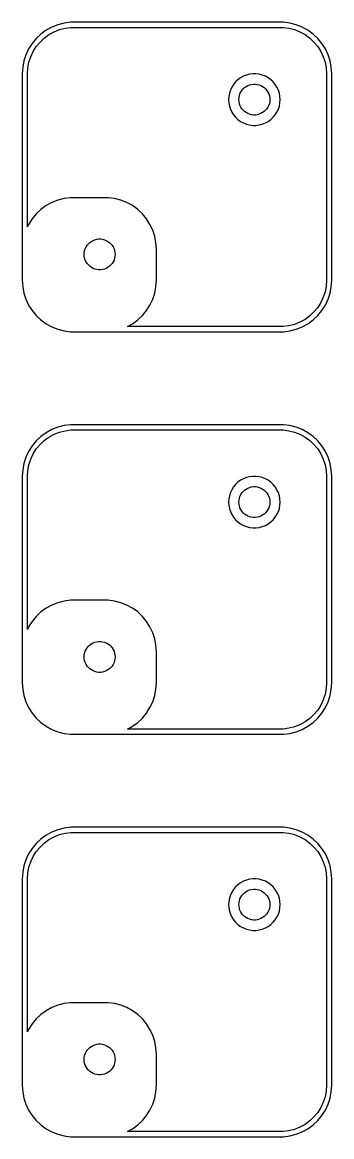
# Model space of a CAD drawing. Header units: metres. Extents: x -15 to 15, y 141 to 327.
# Drawn here: x -15 to 15, y 219 to 327 of the extents above; entities that cross this region are included whole.
import ezdxf

# ---------------------------------------------------------------- set-up
doc = ezdxf.new("R2010")
doc.units = ezdxf.units.M

msp = doc.modelspace()

# ---------------------------------------------------------------- linework, layer by layer
for p, q in [((-12.6791, 326.222), (-13.1871, 325.853)), ((-12.1289, 326.524), (-12.6791, 326.222)), ((-11.5451, 326.755), (-12.1289, 326.524)), ((-11.916, 326.072), (-11.3906, 326.28)), ((-10.9369, 326.911), (-11.5451, 326.755)), ((-11.3906, 326.28), (-10.8432, 326.42)), ((-10.3139, 326.99), (-10.9369, 326.911)), ((-10.8432, 326.42), (-10.2825, 326.491)), ((10.3139, 326.99), (-10.3139, 326.99)), ((-10.2825, 326.491), (10.2825, 326.491)), ((10.2825, 326.491), (10.8432, 326.42)), ((10.9369, 326.911), (10.3139, 326.99)), ((10.8432, 326.42), (11.3906, 326.28)), ((11.5451, 326.755), (10.9369, 326.911)), ((11.3906, 326.28), (11.916, 326.072)), ((12.1289, 326.524), (11.5451, 326.755)), ((12.6791, 326.222), (12.1289, 326.524)), ((13.1871, 325.853), (12.6791, 326.222)), ((-13.6448, 325.423), (-14.0451, 324.939)), ((-13.1871, 325.853), (-13.6448, 325.423)), ((-13.6406, 324.645), (-13.2803, 325.08)), ((-13.2803, 325.08), (-12.8684, 325.467)), ((-12.8684, 325.467), (-12.4112, 325.799)), ((-12.4112, 325.799), (-11.916, 326.072)), ((11.916, 326.072), (12.4112, 325.799)), ((12.4112, 325.799), (12.8684, 325.467)), ((12.8684, 325.467), (13.2803, 325.08)), ((13.6448, 325.423), (13.1871, 325.853)), ((13.2803, 325.08), (13.6406, 324.645)), ((14.0451, 324.939), (13.6448, 325.423)), ((-14.3815, 324.409), (-14.6489, 323.841)), ((-14.0451, 324.939), (-14.3815, 324.409)), ((-14.184, 323.657), (-13.9434, 324.168)), ((-13.9434, 324.168), (-13.6406, 324.645)), ((13.6406, 324.645), (13.9434, 324.168)), ((13.9434, 324.168), (14.184, 323.657)), ((14.3815, 324.409), (14.0451, 324.939)), ((14.6489, 323.841), (14.3815, 324.409)), ((-14.8429, 323.243), (-14.9606, 322.627)), ((-14.6489, 323.841), (-14.8429, 323.243)), ((-14.4645, 322.564), (-14.3586, 323.119)), ((-14.3586, 323.119), (-14.184, 323.657)), ((14.184, 323.657), (14.3586, 323.119)), ((14.3586, 323.119), (14.4645, 322.564)), ((14.8429, 323.243), (14.6489, 323.841)), ((14.9606, 322.627), (14.8429, 323.243)), ((-14.9606, 322.627), (-15, 322)), ((-15, 322), (-15, 302)), ((-14.5, 322), (-14.4645, 322.564)), ((-14.5, 307.157), (-14.5, 322)), ((6.72745, 321.878), (6.43555, 321.762)), ((7.03154, 321.956), (6.72745, 321.878)), ((7.34302, 321.995), (7.03154, 321.956)), ((7.65697, 321.995), (7.34302, 321.995)), ((7.96844, 321.956), (7.65697, 321.995)), ((8.27254, 321.878), (7.96844, 321.956)), ((8.56444, 321.762), (8.27254, 321.878)), ((14.4645, 322.564), (14.5, 322)), ((14.5, 322), (14.5, 302)), ((15, 322), (14.9606, 322.627)), ((15, 302), (15, 322)), ((5.30922, 320.704), (5.17555, 320.42)), ((5.47745, 320.969), (5.30922, 320.704)), ((5.67757, 321.211), (5.47745, 320.969)), ((5.90643, 321.426), (5.67757, 321.211)), ((6.16043, 321.611), (5.90643, 321.426)), ((6.43555, 321.762), (6.16043, 321.611)), ((6.54385, 320.656), (6.69626, 320.766)), ((6.69626, 320.766), (6.86133, 320.857)), ((6.86133, 320.857), (7.03647, 320.927)), ((7.03647, 320.927), (7.21892, 320.973)), ((7.21892, 320.973), (7.40581, 320.997)), ((7.40581, 320.997), (7.59418, 320.997)), ((7.59418, 320.997), (7.78107, 320.973)), ((7.78107, 320.973), (7.96352, 320.927)), ((7.96352, 320.927), (8.13866, 320.857)), ((8.13866, 320.857), (8.30373, 320.766)), ((8.30373, 320.766), (8.45613, 320.656)), ((8.83955, 321.611), (8.56444, 321.762)), ((9.09355, 321.426), (8.83955, 321.611)), ((9.32242, 321.211), (9.09355, 321.426)), ((9.52254, 320.969), (9.32242, 321.211)), ((9.69077, 320.704), (9.52254, 320.969)), ((9.82443, 320.42), (9.69077, 320.704)), ((5.0197, 319.813), (5, 319.5)), ((5.07854, 320.122), (5.0197, 319.813)), ((5.17555, 320.42), (5.07854, 320.122)), ((6, 319.5), (6.01183, 319.688)), ((6.01183, 319.688), (6.04712, 319.873)), ((6.04712, 319.873), (6.10533, 320.052)), ((6.10533, 320.052), (6.18553, 320.223)), ((6.18553, 320.223), (6.28647, 320.382)), ((6.28647, 320.382), (6.40654, 320.527)), ((6.40654, 320.527), (6.54385, 320.656)), ((8.45613, 320.656), (8.59344, 320.527)), ((8.59344, 320.527), (8.71352, 320.382)), ((8.71352, 320.382), (8.81445, 320.223)), ((8.81445, 320.223), (8.89465, 320.052)), ((8.89465, 320.052), (8.95287, 319.873)), ((8.95287, 319.873), (8.98816, 319.688)), ((8.98816, 319.688), (9, 319.5)), ((9.92145, 320.122), (9.82443, 320.42)), ((9.98029, 319.813), (9.92145, 320.122)), ((10, 319.5), (9.98029, 319.813)), ((5, 319.5), (5.0197, 319.187)), ((5.0197, 319.187), (5.07854, 318.878)), ((5.07854, 318.878), (5.17555, 318.58)), ((5.17555, 318.58), (5.30922, 318.296)), ((6.01183, 319.312), (6, 319.5)), ((6.04712, 319.127), (6.01183, 319.312)), ((6.10533, 318.948), (6.04712, 319.127)), ((6.18553, 318.777), (6.10533, 318.948)), ((6.28647, 318.618), (6.18553, 318.777)), ((6.40654, 318.473), (6.28647, 318.618)), ((8.71352, 318.618), (8.59344, 318.473)), ((8.81445, 318.777), (8.71352, 318.618)), ((8.89465, 318.948), (8.81445, 318.777)), ((8.95287, 319.127), (8.89465, 318.948)), ((8.98816, 319.312), (8.95287, 319.127)), ((9, 319.5), (8.98816, 319.312)), ((9.69077, 318.296), (9.82443, 318.58)), ((9.82443, 318.58), (9.92145, 318.878)), ((9.92145, 318.878), (9.98029, 319.187)), ((9.98029, 319.187), (10, 319.5)), ((5.30922, 318.296), (5.47745, 318.031)), ((5.47745, 318.031), (5.67757, 317.789)), ((5.67757, 317.789), (5.90643, 317.574)), ((5.90643, 317.574), (6.16043, 317.389)), ((6.54385, 318.344), (6.40654, 318.473)), ((6.69626, 318.234), (6.54385, 318.344)), ((6.86133, 318.143), (6.69626, 318.234)), ((7.03647, 318.073), (6.86133, 318.143)), ((7.21892, 318.027), (7.03647, 318.073)), ((7.40581, 318.003), (7.21892, 318.027)), ((7.59418, 318.003), (7.40581, 318.003)), ((7.78107, 318.027), (7.59418, 318.003)), ((7.96352, 318.073), (7.78107, 318.027)), ((8.13866, 318.143), (7.96352, 318.073)), ((8.30373, 318.234), (8.13866, 318.143)), ((8.45613, 318.344), (8.30373, 318.234)), ((8.59344, 318.473), (8.45613, 318.344)), ((8.83955, 317.389), (9.09355, 317.574)), ((9.09355, 317.574), (9.32242, 317.789)), ((9.32242, 317.789), (9.52254, 318.031)), ((9.52254, 318.031), (9.69077, 318.296)), ((6.16043, 317.389), (6.43555, 317.238)), ((6.43555, 317.238), (6.72745, 317.122)), ((6.72745, 317.122), (7.03154, 317.044)), ((7.03154, 317.044), (7.34302, 317.005)), ((7.34302, 317.005), (7.65697, 317.005)), ((7.65697, 317.005), (7.96844, 317.044)), ((7.96844, 317.044), (8.27254, 317.122)), ((8.27254, 317.122), (8.56444, 317.238)), ((8.56444, 317.238), (8.83955, 317.389)), ((-10.9369, 309.911), (-11.5451, 309.755)), ((-10.3139, 309.99), (-10.9369, 309.911)), ((-6.68604, 309.99), (-10.3139, 309.99)), ((-6.06308, 309.911), (-6.68604, 309.99)), ((-5.45491, 309.755), (-6.06308, 309.911)), ((-13.1871, 308.853), (-13.6448, 308.423)), ((-12.6791, 309.222), (-13.1871, 308.853)), ((-12.1289, 309.524), (-12.6791, 309.222)), ((-11.5451, 309.755), (-12.1289, 309.524)), ((-4.87109, 309.524), (-5.45491, 309.755)), ((-4.32086, 309.222), (-4.87109, 309.524)), ((-3.81287, 308.853), (-4.32086, 309.222)), ((-3.35515, 308.423), (-3.81287, 308.853)), ((-14.0451, 307.939), (-14.3815, 307.409)), ((-13.6448, 308.423), (-14.0451, 307.939)), ((-2.95491, 307.939), (-3.35515, 308.423)), ((-2.61845, 307.409), (-2.95491, 307.939)), ((-14.3815, 307.409), (-14.5, 307.157)), ((-2.3511, 306.841), (-2.61845, 307.409)), ((-2.15707, 306.243), (-2.3511, 306.841)), ((-8.59344, 305.527), (-8.45613, 305.656)), ((-8.45613, 305.656), (-8.30373, 305.766)), ((-8.30373, 305.766), (-8.13866, 305.857)), ((-8.13866, 305.857), (-7.96352, 305.927)), ((-7.96352, 305.927), (-7.78107, 305.973)), ((-7.78107, 305.973), (-7.59418, 305.997)), ((-7.59418, 305.997), (-7.40581, 305.997)), ((-7.40581, 305.997), (-7.21892, 305.973)), ((-7.21892, 305.973), (-7.03647, 305.927)), ((-7.03647, 305.927), (-6.86133, 305.857)), ((-6.86133, 305.857), (-6.69626, 305.766)), ((-6.69626, 305.766), (-6.54385, 305.656)), ((-6.54385, 305.656), (-6.40654, 305.527)), ((-2.03941, 305.627), (-2.15707, 306.243)), ((-2, 305), (-2.03941, 305.627)), ((-9, 304.5), (-8.98816, 304.688)), ((-8.98816, 304.688), (-8.95287, 304.873)), ((-8.95287, 304.873), (-8.89465, 305.052)), ((-8.89465, 305.052), (-8.81445, 305.223)), ((-8.81445, 305.223), (-8.71352, 305.382)), ((-8.71352, 305.382), (-8.59344, 305.527)), ((-6.40654, 305.527), (-6.28647, 305.382)), ((-6.28647, 305.382), (-6.18553, 305.223)), ((-6.18553, 305.223), (-6.10533, 305.052)), ((-6.10533, 305.052), (-6.04712, 304.873)), ((-6.04712, 304.873), (-6.01183, 304.688)), ((-6.01183, 304.688), (-6, 304.5)), ((-2, 302), (-2, 305)), ((-8.98816, 304.312), (-9, 304.5)), ((-8.95287, 304.127), (-8.98816, 304.312)), ((-8.89465, 303.948), (-8.95287, 304.127)), ((-8.81445, 303.777), (-8.89465, 303.948)), ((-8.71352, 303.618), (-8.81445, 303.777)), ((-8.59344, 303.473), (-8.71352, 303.618)), ((-8.45613, 303.344), (-8.59344, 303.473)), ((-6.40654, 303.473), (-6.54385, 303.344)), ((-6.28647, 303.618), (-6.40654, 303.473)), ((-6.18553, 303.777), (-6.28647, 303.618)), ((-6.10533, 303.948), (-6.18553, 303.777)), ((-6.04712, 304.127), (-6.10533, 303.948)), ((-6.01183, 304.312), (-6.04712, 304.127)), ((-6, 304.5), (-6.01183, 304.312)), ((-8.30373, 303.234), (-8.45613, 303.344)), ((-8.13866, 303.143), (-8.30373, 303.234)), ((-7.96352, 303.073), (-8.13866, 303.143)), ((-7.78107, 303.027), (-7.96352, 303.073)), ((-7.59418, 303.003), (-7.78107, 303.027)), ((-7.40581, 303.003), (-7.59418, 303.003)), ((-7.21892, 303.027), (-7.40581, 303.003)), ((-7.03647, 303.073), (-7.21892, 303.027)), ((-6.86133, 303.143), (-7.03647, 303.073)), ((-6.69626, 303.234), (-6.86133, 303.143)), ((-6.54385, 303.344), (-6.69626, 303.234)), ((-15, 302), (-14.9606, 301.373)), ((-14.9606, 301.373), (-14.8429, 300.757)), ((-2.15707, 300.757), (-2.03941, 301.373)), ((-2.03941, 301.373), (-2, 302)), ((14.4645, 301.436), (14.3586, 300.881)), ((14.5, 302), (14.4645, 301.436)), ((14.8429, 300.757), (14.9606, 301.373)), ((14.9606, 301.373), (15, 302)), ((-14.8429, 300.757), (-14.6489, 300.159)), ((-2.3511, 300.159), (-2.15707, 300.757)), ((14.184, 300.343), (13.9434, 299.832)), ((14.3586, 300.881), (14.184, 300.343)), ((14.6489, 300.159), (14.8429, 300.757)), ((-14.6489, 300.159), (-14.3815, 299.591)), ((-14.3815, 299.591), (-14.0451, 299.061)), ((-2.95491, 299.061), (-2.61845, 299.591)), ((-2.61845, 299.591), (-2.3511, 300.159)), ((13.6406, 299.355), (13.2803, 298.92)), ((13.9434, 299.832), (13.6406, 299.355)), ((14.0451, 299.061), (14.3815, 299.591)), ((14.3815, 299.591), (14.6489, 300.159)), ((-14.0451, 299.061), (-13.6448, 298.577)), ((-13.6448, 298.577), (-13.1871, 298.147)), ((-13.1871, 298.147), (-12.6791, 297.778)), ((-4.32086, 297.778), (-3.81287, 298.147)), ((-3.81287, 298.147), (-3.35515, 298.577)), ((-3.35515, 298.577), (-2.95491, 299.061)), ((12.4112, 298.201), (11.916, 297.928)), ((12.8684, 298.533), (12.4112, 298.201)), ((12.6791, 297.778), (13.1871, 298.147)), ((13.2803, 298.92), (12.8684, 298.533)), ((13.1871, 298.147), (13.6448, 298.577)), ((13.6448, 298.577), (14.0451, 299.061)), ((-12.6791, 297.778), (-12.1289, 297.476)), ((-12.1289, 297.476), (-11.5451, 297.245)), ((-11.5451, 297.245), (-10.9369, 297.089)), ((-10.9369, 297.089), (-10.3139, 297.01)), ((-10.3139, 297.01), (10.3139, 297.01)), ((-4.81104, 297.509), (-4.32086, 297.778)), ((10.2825, 297.509), (-4.81104, 297.509)), ((10.8432, 297.58), (10.2825, 297.509)), ((10.3139, 297.01), (10.9369, 297.089)), ((11.3906, 297.72), (10.8432, 297.58)), ((10.9369, 297.089), (11.5451, 297.245)), ((11.916, 297.928), (11.3906, 297.72)), ((11.5451, 297.245), (12.1289, 297.476)), ((12.1289, 297.476), (12.6791, 297.778)), ((-12.1289, 287.524), (-12.6791, 287.222)), ((-11.5451, 287.755), (-12.1289, 287.524)), ((-11.916, 287.072), (-11.3906, 287.28)), ((-10.9369, 287.911), (-11.5451, 287.755)), ((-11.3906, 287.28), (-10.8432, 287.42)), ((-10.3139, 287.99), (-10.9369, 287.911)), ((-10.8432, 287.42), (-10.2825, 287.491)), ((10.3139, 287.99), (-10.3139, 287.99)), ((-10.2825, 287.491), (10.2825, 287.491)), ((10.2825, 287.491), (10.8432, 287.42)), ((10.9369, 287.911), (10.3139, 287.99)), ((10.8432, 287.42), (11.3906, 287.28)), ((11.5451, 287.755), (10.9369, 287.911)), ((11.3906, 287.28), (11.916, 287.072)), ((12.1289, 287.524), (11.5451, 287.755)), ((12.6791, 287.222), (12.1289, 287.524)), ((-13.6448, 286.423), (-14.0451, 285.939)), ((-13.1871, 286.853), (-13.6448, 286.423)), ((-13.2803, 286.08), (-12.8684, 286.467)), ((-12.6791, 287.222), (-13.1871, 286.853)), ((-12.8684, 286.467), (-12.4112, 286.799)), ((-12.4112, 286.799), (-11.916, 287.072)), ((11.916, 287.072), (12.4112, 286.799)), ((12.4112, 286.799), (12.8684, 286.467)), ((13.1871, 286.853), (12.6791, 287.222)), ((12.8684, 286.467), (13.2803, 286.08)), ((13.6448, 286.423), (13.1871, 286.853)), ((14.0451, 285.939), (13.6448, 286.423)), ((-14.3815, 285.409), (-14.6489, 284.841)), ((-14.0451, 285.939), (-14.3815, 285.409)), ((-14.184, 284.657), (-13.9434, 285.168)), ((-13.9434, 285.168), (-13.6406, 285.645)), ((-13.6406, 285.645), (-13.2803, 286.08)), ((13.2803, 286.08), (13.6406, 285.645)), ((13.6406, 285.645), (13.9434, 285.168)), ((13.9434, 285.168), (14.184, 284.657)), ((14.3815, 285.409), (14.0451, 285.939)), ((14.6489, 284.841), (14.3815, 285.409)), ((-14.8429, 284.243), (-14.9606, 283.627)), ((-14.6489, 284.841), (-14.8429, 284.243)), ((-14.4645, 283.564), (-14.3586, 284.119)), ((-14.3586, 284.119), (-14.184, 284.657)), ((14.184, 284.657), (14.3586, 284.119)), ((14.3586, 284.119), (14.4645, 283.564)), ((14.8429, 284.243), (14.6489, 284.841)), ((14.9606, 283.627), (14.8429, 284.243)), ((-14.9606, 283.627), (-15, 283)), ((-15, 283), (-15, 263)), ((-14.5, 283), (-14.4645, 283.564)), ((-14.5, 268.157), (-14.5, 283)), ((7.03154, 282.956), (6.72745, 282.878)), ((7.34302, 282.995), (7.03154, 282.956)), ((7.65697, 282.995), (7.34302, 282.995)), ((7.96844, 282.956), (7.65697, 282.995)), ((8.27254, 282.878), (7.96844, 282.956)), ((14.4645, 283.564), (14.5, 283)), ((14.5, 283), (14.5, 263)), ((15, 283), (14.9606, 283.627)), ((15, 263), (15, 283)), ((5.47745, 281.969), (5.30922, 281.704)), ((5.67757, 282.211), (5.47745, 281.969)), ((5.90643, 282.426), (5.67757, 282.211)), ((6.16043, 282.611), (5.90643, 282.426)), ((6.43555, 282.762), (6.16043, 282.611)), ((6.72745, 282.878), (6.43555, 282.762)), ((6.69626, 281.766), (6.86133, 281.857)), ((6.86133, 281.857), (7.03647, 281.927)), ((7.03647, 281.927), (7.21892, 281.973)), ((7.21892, 281.973), (7.40581, 281.997)), ((7.40581, 281.997), (7.59418, 281.997)), ((7.59418, 281.997), (7.78107, 281.973)), ((7.78107, 281.973), (7.96352, 281.927)), ((7.96352, 281.927), (8.13866, 281.857)), ((8.13866, 281.857), (8.30373, 281.766)), ((8.56444, 282.762), (8.27254, 282.878)), ((8.83955, 282.611), (8.56444, 282.762)), ((9.09355, 282.426), (8.83955, 282.611)), ((9.32242, 282.211), (9.09355, 282.426)), ((9.52254, 281.969), (9.32242, 282.211)), ((9.69077, 281.704), (9.52254, 281.969)), ((5.0197, 280.813), (5, 280.5)), ((5.07854, 281.122), (5.0197, 280.813)), ((5.17555, 281.42), (5.07854, 281.122)), ((5.30922, 281.704), (5.17555, 281.42)), ((6.01183, 280.688), (6.04712, 280.873)), ((6.04712, 280.873), (6.10533, 281.052)), ((6.10533, 281.052), (6.18553, 281.223)), ((6.18553, 281.223), (6.28647, 281.382)), ((6.28647, 281.382), (6.40654, 281.527)), ((6.40654, 281.527), (6.54385, 281.656)), ((6.54385, 281.656), (6.69626, 281.766)), ((8.30373, 281.766), (8.45613, 281.656)), ((8.45613, 281.656), (8.59344, 281.527)), ((8.59344, 281.527), (8.71352, 281.382)), ((8.71352, 281.382), (8.81445, 281.223)), ((8.81445, 281.223), (8.89465, 281.052)), ((8.89465, 281.052), (8.95287, 280.873)), ((8.95287, 280.873), (8.98816, 280.688)), ((9.82443, 281.42), (9.69077, 281.704)), ((9.92145, 281.122), (9.82443, 281.42)), ((9.98029, 280.813), (9.92145, 281.122)), ((10, 280.5), (9.98029, 280.813)), ((5, 280.5), (5.0197, 280.187)), ((5.0197, 280.187), (5.07854, 279.878)), ((5.07854, 279.878), (5.17555, 279.58)), ((6, 280.5), (6.01183, 280.688)), ((6.01183, 280.312), (6, 280.5)), ((6.04712, 280.127), (6.01183, 280.312)), ((6.10533, 279.948), (6.04712, 280.127)), ((6.18553, 279.777), (6.10533, 279.948)), ((6.28647, 279.618), (6.18553, 279.777)), ((8.81445, 279.777), (8.71352, 279.618)), ((8.89465, 279.948), (8.81445, 279.777)), ((8.95287, 280.127), (8.89465, 279.948)), ((8.98816, 280.312), (8.95287, 280.127)), ((8.98816, 280.688), (9, 280.5)), ((9, 280.5), (8.98816, 280.312)), ((9.82443, 279.58), (9.92145, 279.878)), ((9.92145, 279.878), (9.98029, 280.187)), ((9.98029, 280.187), (10, 280.5)), ((5.17555, 279.58), (5.30922, 279.296)), ((5.30922, 279.296), (5.47745, 279.031)), ((5.47745, 279.031), (5.67757, 278.789)), ((5.67757, 278.789), (5.90643, 278.574)), ((6.40654, 279.473), (6.28647, 279.618)), ((6.54385, 279.344), (6.40654, 279.473)), ((6.69626, 279.234), (6.54385, 279.344)), ((6.86133, 279.143), (6.69626, 279.234)), ((7.03647, 279.073), (6.86133, 279.143)), ((7.21892, 279.027), (7.03647, 279.073)), ((7.40581, 279.003), (7.21892, 279.027)), ((7.59418, 279.003), (7.40581, 279.003)), ((7.78107, 279.027), (7.59418, 279.003)), ((7.96352, 279.073), (7.78107, 279.027)), ((8.13866, 279.143), (7.96352, 279.073)), ((8.30373, 279.234), (8.13866, 279.143)), ((8.45613, 279.344), (8.30373, 279.234)), ((8.59344, 279.473), (8.45613, 279.344)), ((8.71352, 279.618), (8.59344, 279.473)), ((9.09355, 278.574), (9.32242, 278.789)), ((9.32242, 278.789), (9.52254, 279.031)), ((9.52254, 279.031), (9.69077, 279.296)), ((9.69077, 279.296), (9.82443, 279.58)), ((5.90643, 278.574), (6.16043, 278.389)), ((6.16043, 278.389), (6.43555, 278.238)), ((6.43555, 278.238), (6.72745, 278.122)), ((6.72745, 278.122), (7.03154, 278.044)), ((7.03154, 278.044), (7.34302, 278.005)), ((7.34302, 278.005), (7.65697, 278.005)), ((7.65697, 278.005), (7.96844, 278.044)), ((7.96844, 278.044), (8.27254, 278.122)), ((8.27254, 278.122), (8.56444, 278.238)), ((8.56444, 278.238), (8.83955, 278.389)), ((8.83955, 278.389), (9.09355, 278.574)), ((-12.6791, 270.222), (-13.1871, 269.853)), ((-12.1289, 270.524), (-12.6791, 270.222)), ((-11.5451, 270.755), (-12.1289, 270.524)), ((-10.9369, 270.911), (-11.5451, 270.755)), ((-10.3139, 270.99), (-10.9369, 270.911)), ((-6.68604, 270.99), (-10.3139, 270.99)), ((-6.06308, 270.911), (-6.68604, 270.99)), ((-5.45491, 270.755), (-6.06308, 270.911)), ((-4.87109, 270.524), (-5.45491, 270.755)), ((-4.32086, 270.222), (-4.87109, 270.524)), ((-3.81287, 269.853), (-4.32086, 270.222)), ((-14.0451, 268.939), (-14.3815, 268.409)), ((-13.6448, 269.423), (-14.0451, 268.939)), ((-13.1871, 269.853), (-13.6448, 269.423)), ((-3.35515, 269.423), (-3.81287, 269.853)), ((-2.95491, 268.939), (-3.35515, 269.423)), ((-2.61845, 268.409), (-2.95491, 268.939)), ((-14.3815, 268.409), (-14.5, 268.157)), ((-2.3511, 267.841), (-2.61845, 268.409)), ((-2.15707, 267.243), (-2.3511, 267.841)), ((-8.45613, 266.656), (-8.30373, 266.766)), ((-8.30373, 266.766), (-8.13866, 266.857)), ((-8.13866, 266.857), (-7.96352, 266.927)), ((-7.96352, 266.927), (-7.78107, 266.973)), ((-7.78107, 266.973), (-7.59418, 266.997)), ((-7.59418, 266.997), (-7.40581, 266.997)), ((-7.40581, 266.997), (-7.21892, 266.973)), ((-7.21892, 266.973), (-7.03647, 266.927)), ((-7.03647, 266.927), (-6.86133, 266.857)), ((-6.86133, 266.857), (-6.69626, 266.766)), ((-6.69626, 266.766), (-6.54385, 266.656)), ((-2.03941, 266.627), (-2.15707, 267.243)), ((-9, 265.5), (-8.98816, 265.688)), ((-8.98816, 265.688), (-8.95287, 265.873)), ((-8.95287, 265.873), (-8.89465, 266.052)), ((-8.89465, 266.052), (-8.81445, 266.223)), ((-8.81445, 266.223), (-8.71352, 266.382)), ((-8.71352, 266.382), (-8.59344, 266.527)), ((-8.59344, 266.527), (-8.45613, 266.656)), ((-6.54385, 266.656), (-6.40654, 266.527)), ((-6.40654, 266.527), (-6.28647, 266.382)), ((-6.28647, 266.382), (-6.18553, 266.223)), ((-6.18553, 266.223), (-6.10533, 266.052)), ((-6.10533, 266.052), (-6.04712, 265.873)), ((-6.04712, 265.873), (-6.01183, 265.688)), ((-6.01183, 265.688), (-6, 265.5)), ((-2, 266), (-2.03941, 266.627)), ((-2, 263), (-2, 266)), ((-8.98816, 265.312), (-9, 265.5)), ((-8.95287, 265.127), (-8.98816, 265.312)), ((-8.89465, 264.948), (-8.95287, 265.127)), ((-8.81445, 264.777), (-8.89465, 264.948)), ((-8.71352, 264.618), (-8.81445, 264.777)), ((-8.59344, 264.473), (-8.71352, 264.618)), ((-6.28647, 264.618), (-6.40654, 264.473)), ((-6.18553, 264.777), (-6.28647, 264.618)), ((-6.10533, 264.948), (-6.18553, 264.777)), ((-6.04712, 265.127), (-6.10533, 264.948)), ((-6.01183, 265.312), (-6.04712, 265.127)), ((-6, 265.5), (-6.01183, 265.312)), ((-8.45613, 264.344), (-8.59344, 264.473)), ((-8.30373, 264.234), (-8.45613, 264.344)), ((-8.13866, 264.143), (-8.30373, 264.234)), ((-7.96352, 264.073), (-8.13866, 264.143)), ((-7.78107, 264.027), (-7.96352, 264.073)), ((-7.59418, 264.003), (-7.78107, 264.027)), ((-7.40581, 264.003), (-7.59418, 264.003)), ((-7.21892, 264.027), (-7.40581, 264.003)), ((-7.03647, 264.073), (-7.21892, 264.027)), ((-6.86133, 264.143), (-7.03647, 264.073)), ((-6.69626, 264.234), (-6.86133, 264.143)), ((-6.54385, 264.344), (-6.69626, 264.234)), ((-6.40654, 264.473), (-6.54385, 264.344)), ((-15, 263), (-14.9606, 262.373)), ((-2.03941, 262.373), (-2, 263)), ((14.4645, 262.436), (14.3586, 261.881)), ((14.5, 263), (14.4645, 262.436)), ((14.9606, 262.373), (15, 263)), ((-14.9606, 262.373), (-14.8429, 261.757)), ((-14.8429, 261.757), (-14.6489, 261.159)), ((-2.3511, 261.159), (-2.15707, 261.757)), ((-2.15707, 261.757), (-2.03941, 262.373)), ((14.184, 261.343), (13.9434, 260.832)), ((14.3586, 261.881), (14.184, 261.343)), ((14.6489, 261.159), (14.8429, 261.757)), ((14.8429, 261.757), (14.9606, 262.373)), ((-14.6489, 261.159), (-14.3815, 260.591)), ((-14.3815, 260.591), (-14.0451, 260.061)), ((-2.95491, 260.061), (-2.61845, 260.591)), ((-2.61845, 260.591), (-2.3511, 261.159)), ((13.6406, 260.355), (13.2803, 259.92)), ((13.9434, 260.832), (13.6406, 260.355)), ((14.0451, 260.061), (14.3815, 260.591)), ((14.3815, 260.591), (14.6489, 261.159)), ((-14.0451, 260.061), (-13.6448, 259.577)), ((-13.6448, 259.577), (-13.1871, 259.147)), ((-3.81287, 259.147), (-3.35515, 259.577)), ((-3.35515, 259.577), (-2.95491, 260.061)), ((12.4112, 259.201), (11.916, 258.928)), ((12.8684, 259.533), (12.4112, 259.201)), ((13.2803, 259.92), (12.8684, 259.533)), ((13.1871, 259.147), (13.6448, 259.577)), ((13.6448, 259.577), (14.0451, 260.061)), ((-13.1871, 259.147), (-12.6791, 258.778)), ((-12.6791, 258.778), (-12.1289, 258.476)), ((-12.1289, 258.476), (-11.5451, 258.245)), ((-11.5451, 258.245), (-10.9369, 258.089)), ((-10.9369, 258.089), (-10.3139, 258.01)), ((-4.81104, 258.509), (-4.32086, 258.778)), ((10.2825, 258.509), (-4.81104, 258.509)), ((-4.32086, 258.778), (-3.81287, 259.147)), ((10.8432, 258.58), (10.2825, 258.509)), ((10.3139, 258.01), (10.9369, 258.089)), ((11.3906, 258.72), (10.8432, 258.58)), ((10.9369, 258.089), (11.5451, 258.245)), ((11.916, 258.928), (11.3906, 258.72)), ((11.5451, 258.245), (12.1289, 258.476)), ((12.1289, 258.476), (12.6791, 258.778)), ((12.6791, 258.778), (13.1871, 259.147)), ((-10.3139, 258.01), (10.3139, 258.01)), ((-12.1289, 248.524), (-12.6791, 248.222)), ((-11.5451, 248.755), (-12.1289, 248.524)), ((-10.9369, 248.911), (-11.5451, 248.755)), ((-11.3906, 248.28), (-10.8432, 248.42)), ((-10.3139, 248.99), (-10.9369, 248.911)), ((-10.8432, 248.42), (-10.2825, 248.491)), ((10.3139, 248.99), (-10.3139, 248.99)), ((-10.2825, 248.491), (10.2825, 248.491)), ((10.2825, 248.491), (10.8432, 248.42)), ((10.9369, 248.911), (10.3139, 248.99)), ((10.8432, 248.42), (11.3906, 248.28)), ((11.5451, 248.755), (10.9369, 248.911)), ((12.1289, 248.524), (11.5451, 248.755)), ((12.6791, 248.222), (12.1289, 248.524)), ((-13.6448, 247.423), (-14.0451, 246.939)), ((-13.1871, 247.853), (-13.6448, 247.423)), ((-13.2803, 247.08), (-12.8684, 247.467)), ((-12.6791, 248.222), (-13.1871, 247.853)), ((-12.8684, 247.467), (-12.4112, 247.799)), ((-12.4112, 247.799), (-11.916, 248.072)), ((-11.916, 248.072), (-11.3906, 248.28)), ((11.3906, 248.28), (11.916, 248.072)), ((11.916, 248.072), (12.4112, 247.799)), ((12.4112, 247.799), (12.8684, 247.467)), ((13.1871, 247.853), (12.6791, 248.222)), ((12.8684, 247.467), (13.2803, 247.08)), ((13.6448, 247.423), (13.1871, 247.853)), ((14.0451, 246.939), (13.6448, 247.423)), ((-14.3815, 246.409), (-14.6489, 245.841)), ((-14.0451, 246.939), (-14.3815, 246.409)), ((-13.9434, 246.168), (-13.6406, 246.645)), ((-13.6406, 246.645), (-13.2803, 247.08)), ((13.2803, 247.08), (13.6406, 246.645)), ((13.6406, 246.645), (13.9434, 246.168)), ((14.3815, 246.409), (14.0451, 246.939)), ((14.6489, 245.841), (14.3815, 246.409)), ((-14.8429, 245.243), (-14.9606, 244.627)), ((-14.6489, 245.841), (-14.8429, 245.243)), ((-14.4645, 244.564), (-14.3586, 245.119)), ((-14.3586, 245.119), (-14.184, 245.657)), ((-14.184, 245.657), (-13.9434, 246.168)), ((13.9434, 246.168), (14.184, 245.657)), ((14.184, 245.657), (14.3586, 245.119)), ((14.3586, 245.119), (14.4645, 244.564)), ((14.8429, 245.243), (14.6489, 245.841)), ((14.9606, 244.627), (14.8429, 245.243)), ((-14.9606, 244.627), (-15, 244)), ((-14.5, 244), (-14.4645, 244.564)), ((14.4645, 244.564), (14.5, 244)), ((15, 244), (14.9606, 244.627)), ((-15, 244), (-15, 224)), ((-14.5, 229.157), (-14.5, 244)), ((5.47745, 242.969), (5.30922, 242.704)), ((5.67757, 243.211), (5.47745, 242.969)), ((5.90643, 243.426), (5.67757, 243.211)), ((6.16043, 243.611), (5.90643, 243.426)), ((6.43555, 243.762), (6.16043, 243.611)), ((6.72745, 243.878), (6.43555, 243.762)), ((7.03154, 243.956), (6.72745, 243.878)), ((7.34302, 243.995), (7.03154, 243.956)), ((7.03647, 242.927), (7.21892, 242.973)), ((7.21892, 242.973), (7.40581, 242.997)), ((7.65697, 243.995), (7.34302, 243.995)), ((7.40581, 242.997), (7.59418, 242.997)), ((7.59418, 242.997), (7.78107, 242.973)), ((7.96844, 243.956), (7.65697, 243.995)), ((7.78107, 242.973), (7.96352, 242.927)), ((8.27254, 243.878), (7.96844, 243.956)), ((8.56444, 243.762), (8.27254, 243.878)), ((8.83955, 243.611), (8.56444, 243.762)), ((9.09355, 243.426), (8.83955, 243.611)), ((9.32242, 243.211), (9.09355, 243.426)), ((9.52254, 242.969), (9.32242, 243.211)), ((9.69077, 242.704), (9.52254, 242.969)), ((14.5, 244), (14.5, 224)), ((15, 224), (15, 244)), ((5.07854, 242.122), (5.0197, 241.813)), ((5.17555, 242.42), (5.07854, 242.122)), ((5.30922, 242.704), (5.17555, 242.42)), ((6.04712, 241.873), (6.10533, 242.052)), ((6.10533, 242.052), (6.18553, 242.223)), ((6.18553, 242.223), (6.28647, 242.382)), ((6.28647, 242.382), (6.40654, 242.527)), ((6.40654, 242.527), (6.54385, 242.656)), ((6.54385, 242.656), (6.69626, 242.766)), ((6.69626, 242.766), (6.86133, 242.857)), ((6.86133, 242.857), (7.03647, 242.927)), ((7.96352, 242.927), (8.13866, 242.857)), ((8.13866, 242.857), (8.30373, 242.766)), ((8.30373, 242.766), (8.45613, 242.656)), ((8.45613, 242.656), (8.59344, 242.527)), ((8.59344, 242.527), (8.71352, 242.382)), ((8.71352, 242.382), (8.81445, 242.223)), ((8.81445, 242.223), (8.89465, 242.052)), ((8.89465, 242.052), (8.95287, 241.873)), ((9.82443, 242.42), (9.69077, 242.704)), ((9.92145, 242.122), (9.82443, 242.42)), ((9.98029, 241.813), (9.92145, 242.122)), ((5.0197, 241.813), (5, 241.5)), ((5, 241.5), (5.0197, 241.187)), ((5.0197, 241.187), (5.07854, 240.878)), ((5.07854, 240.878), (5.17555, 240.58)), ((6, 241.5), (6.01183, 241.688)), ((6.01183, 241.312), (6, 241.5)), ((6.01183, 241.688), (6.04712, 241.873)), ((6.04712, 241.127), (6.01183, 241.312)), ((6.10533, 240.948), (6.04712, 241.127)), ((6.18553, 240.777), (6.10533, 240.948)), ((8.89465, 240.948), (8.81445, 240.777)), ((8.95287, 241.127), (8.89465, 240.948)), ((8.95287, 241.873), (8.98816, 241.688)), ((8.98816, 241.312), (8.95287, 241.127)), ((8.98816, 241.688), (9, 241.5)), ((9, 241.5), (8.98816, 241.312)), ((9.82443, 240.58), (9.92145, 240.878)), ((9.92145, 240.878), (9.98029, 241.187)), ((10, 241.5), (9.98029, 241.813)), ((9.98029, 241.187), (10, 241.5)), ((5.17555, 240.58), (5.30922, 240.296)), ((5.30922, 240.296), (5.47745, 240.031)), ((5.47745, 240.031), (5.67757, 239.789)), ((5.67757, 239.789), (5.90643, 239.574)), ((6.28647, 240.618), (6.18553, 240.777)), ((6.40654, 240.473), (6.28647, 240.618)), ((6.54385, 240.344), (6.40654, 240.473)), ((6.69626, 240.234), (6.54385, 240.344)), ((6.86133, 240.143), (6.69626, 240.234)), ((7.03647, 240.073), (6.86133, 240.143)), ((7.21892, 240.027), (7.03647, 240.073)), ((7.40581, 240.003), (7.21892, 240.027)), ((7.59418, 240.003), (7.40581, 240.003)), ((7.78107, 240.027), (7.59418, 240.003)), ((7.96352, 240.073), (7.78107, 240.027)), ((8.13866, 240.143), (7.96352, 240.073)), ((8.30373, 240.234), (8.13866, 240.143)), ((8.45613, 240.344), (8.30373, 240.234)), ((8.59344, 240.473), (8.45613, 240.344)), ((8.71352, 240.618), (8.59344, 240.473)), ((8.81445, 240.777), (8.71352, 240.618)), ((9.09355, 239.574), (9.32242, 239.789)), ((9.32242, 239.789), (9.52254, 240.031)), ((9.52254, 240.031), (9.69077, 240.296)), ((9.69077, 240.296), (9.82443, 240.58)), ((5.90643, 239.574), (6.16043, 239.389)), ((6.16043, 239.389), (6.43555, 239.238)), ((6.43555, 239.238), (6.72745, 239.122)), ((6.72745, 239.122), (7.03154, 239.044)), ((7.03154, 239.044), (7.34302, 239.005)), ((7.34302, 239.005), (7.65697, 239.005)), ((7.65697, 239.005), (7.96844, 239.044)), ((7.96844, 239.044), (8.27254, 239.122)), ((8.27254, 239.122), (8.56444, 239.238)), ((8.56444, 239.238), (8.83955, 239.389)), ((8.83955, 239.389), (9.09355, 239.574)), ((-12.6791, 231.222), (-13.1871, 230.853)), ((-12.1289, 231.524), (-12.6791, 231.222)), ((-11.5451, 231.755), (-12.1289, 231.524)), ((-10.9369, 231.911), (-11.5451, 231.755)), ((-10.3139, 231.99), (-10.9369, 231.911)), ((-6.68604, 231.99), (-10.3139, 231.99)), ((-6.06308, 231.911), (-6.68604, 231.99)), ((-5.45491, 231.755), (-6.06308, 231.911)), ((-4.87109, 231.524), (-5.45491, 231.755)), ((-4.32086, 231.222), (-4.87109, 231.524)), ((-3.81287, 230.853), (-4.32086, 231.222)), ((-13.6448, 230.423), (-14.0451, 229.939)), ((-13.1871, 230.853), (-13.6448, 230.423)), ((-3.35515, 230.423), (-3.81287, 230.853)), ((-2.95491, 229.939), (-3.35515, 230.423)), ((-14.3815, 229.409), (-14.5, 229.157)), ((-14.0451, 229.939), (-14.3815, 229.409)), ((-2.61845, 229.409), (-2.95491, 229.939)), ((-2.3511, 228.841), (-2.61845, 229.409)), ((-8.30373, 227.766), (-8.13866, 227.857)), ((-8.13866, 227.857), (-7.96352, 227.927)), ((-7.96352, 227.927), (-7.78107, 227.973)), ((-7.78107, 227.973), (-7.59418, 227.997)), ((-7.59418, 227.997), (-7.40581, 227.997)), ((-7.40581, 227.997), (-7.21892, 227.973)), ((-7.21892, 227.973), (-7.03647, 227.927)), ((-7.03647, 227.927), (-6.86133, 227.857)), ((-6.86133, 227.857), (-6.69626, 227.766)), ((-2.15707, 228.243), (-2.3511, 228.841)), ((-2.03941, 227.627), (-2.15707, 228.243)), ((-8.98816, 226.688), (-8.95287, 226.873)), ((-8.95287, 226.873), (-8.89465, 227.052)), ((-8.89465, 227.052), (-8.81445, 227.223)), ((-8.81445, 227.223), (-8.71352, 227.382)), ((-8.71352, 227.382), (-8.59344, 227.527)), ((-8.59344, 227.527), (-8.45613, 227.656)), ((-8.45613, 227.656), (-8.30373, 227.766)), ((-6.69626, 227.766), (-6.54385, 227.656)), ((-6.54385, 227.656), (-6.40654, 227.527)), ((-6.40654, 227.527), (-6.28647, 227.382)), ((-6.28647, 227.382), (-6.18553, 227.223)), ((-6.18553, 227.223), (-6.10533, 227.052)), ((-6.10533, 227.052), (-6.04712, 226.873)), ((-6.04712, 226.873), (-6.01183, 226.688)), ((-2, 227), (-2.03941, 227.627)), ((-2, 224), (-2, 227)), ((-9, 226.5), (-8.98816, 226.688)), ((-8.98816, 226.312), (-9, 226.5)), ((-8.95287, 226.127), (-8.98816, 226.312)), ((-8.89465, 225.948), (-8.95287, 226.127)), ((-8.81445, 225.777), (-8.89465, 225.948)), ((-8.71352, 225.618), (-8.81445, 225.777)), ((-6.18553, 225.777), (-6.28647, 225.618)), ((-6.10533, 225.948), (-6.18553, 225.777)), ((-6.04712, 226.127), (-6.10533, 225.948)), ((-6.01183, 226.312), (-6.04712, 226.127)), ((-6.01183, 226.688), (-6, 226.5)), ((-6, 226.5), (-6.01183, 226.312)), ((-8.59344, 225.473), (-8.71352, 225.618)), ((-8.45613, 225.344), (-8.59344, 225.473)), ((-8.30373, 225.234), (-8.45613, 225.344)), ((-8.13866, 225.143), (-8.30373, 225.234)), ((-7.96352, 225.073), (-8.13866, 225.143)), ((-7.78107, 225.027), (-7.96352, 225.073)), ((-7.59418, 225.003), (-7.78107, 225.027)), ((-7.40581, 225.003), (-7.59418, 225.003)), ((-7.21892, 225.027), (-7.40581, 225.003)), ((-7.03647, 225.073), (-7.21892, 225.027)), ((-6.86133, 225.143), (-7.03647, 225.073)), ((-6.69626, 225.234), (-6.86133, 225.143)), ((-6.54385, 225.344), (-6.69626, 225.234)), ((-6.40654, 225.473), (-6.54385, 225.344)), ((-6.28647, 225.618), (-6.40654, 225.473)), ((-15, 224), (-14.9606, 223.373)), ((-2.03941, 223.373), (-2, 224)), ((14.5, 224), (14.4645, 223.436)), ((14.9606, 223.373), (15, 224)), ((-14.9606, 223.373), (-14.8429, 222.757)), ((-14.8429, 222.757), (-14.6489, 222.159)), ((-2.3511, 222.159), (-2.15707, 222.757)), ((-2.15707, 222.757), (-2.03941, 223.373)), ((14.3586, 222.881), (14.184, 222.343)), ((14.4645, 223.436), (14.3586, 222.881)), ((14.6489, 222.159), (14.8429, 222.757)), ((14.8429, 222.757), (14.9606, 223.373)), ((-14.6489, 222.159), (-14.3815, 221.591)), ((-14.3815, 221.591), (-14.0451, 221.061)), ((-2.95491, 221.061), (-2.61845, 221.591)), ((-2.61845, 221.591), (-2.3511, 222.159)), ((13.9434, 221.832), (13.6406, 221.355)), ((14.184, 222.343), (13.9434, 221.832)), ((14.0451, 221.061), (14.3815, 221.591)), ((14.3815, 221.591), (14.6489, 222.159)), ((-14.0451, 221.061), (-13.6448, 220.577)), ((-13.6448, 220.577), (-13.1871, 220.147)), ((-3.81287, 220.147), (-3.35515, 220.577)), ((-3.35515, 220.577), (-2.95491, 221.061)), ((12.8684, 220.533), (12.4112, 220.201)), ((13.2803, 220.92), (12.8684, 220.533)), ((13.1871, 220.147), (13.6448, 220.577)), ((13.6406, 221.355), (13.2803, 220.92)), ((13.6448, 220.577), (14.0451, 221.061)), ((-13.1871, 220.147), (-12.6791, 219.778)), ((-12.6791, 219.778), (-12.1289, 219.476)), ((-12.1289, 219.476), (-11.5451, 219.245)), ((-11.5451, 219.245), (-10.9369, 219.089)), ((-4.81104, 219.509), (-4.32086, 219.778)), ((10.2825, 219.509), (-4.81104, 219.509)), ((-4.32086, 219.778), (-3.81287, 220.147)), ((10.8432, 219.58), (10.2825, 219.509)), ((11.3906, 219.72), (10.8432, 219.58)), ((10.9369, 219.089), (11.5451, 219.245)), ((11.916, 219.928), (11.3906, 219.72)), ((11.5451, 219.245), (12.1289, 219.476)), ((12.4112, 220.201), (11.916, 219.928)), ((12.1289, 219.476), (12.6791, 219.778)), ((12.6791, 219.778), (13.1871, 220.147)), ((-10.9369, 219.089), (-10.3139, 219.01)), ((-10.3139, 219.01), (10.3139, 219.01)), ((10.3139, 219.01), (10.9369, 219.089))]:
    msp.add_line(p, q)

doc.saveas('drawing.dxf')
